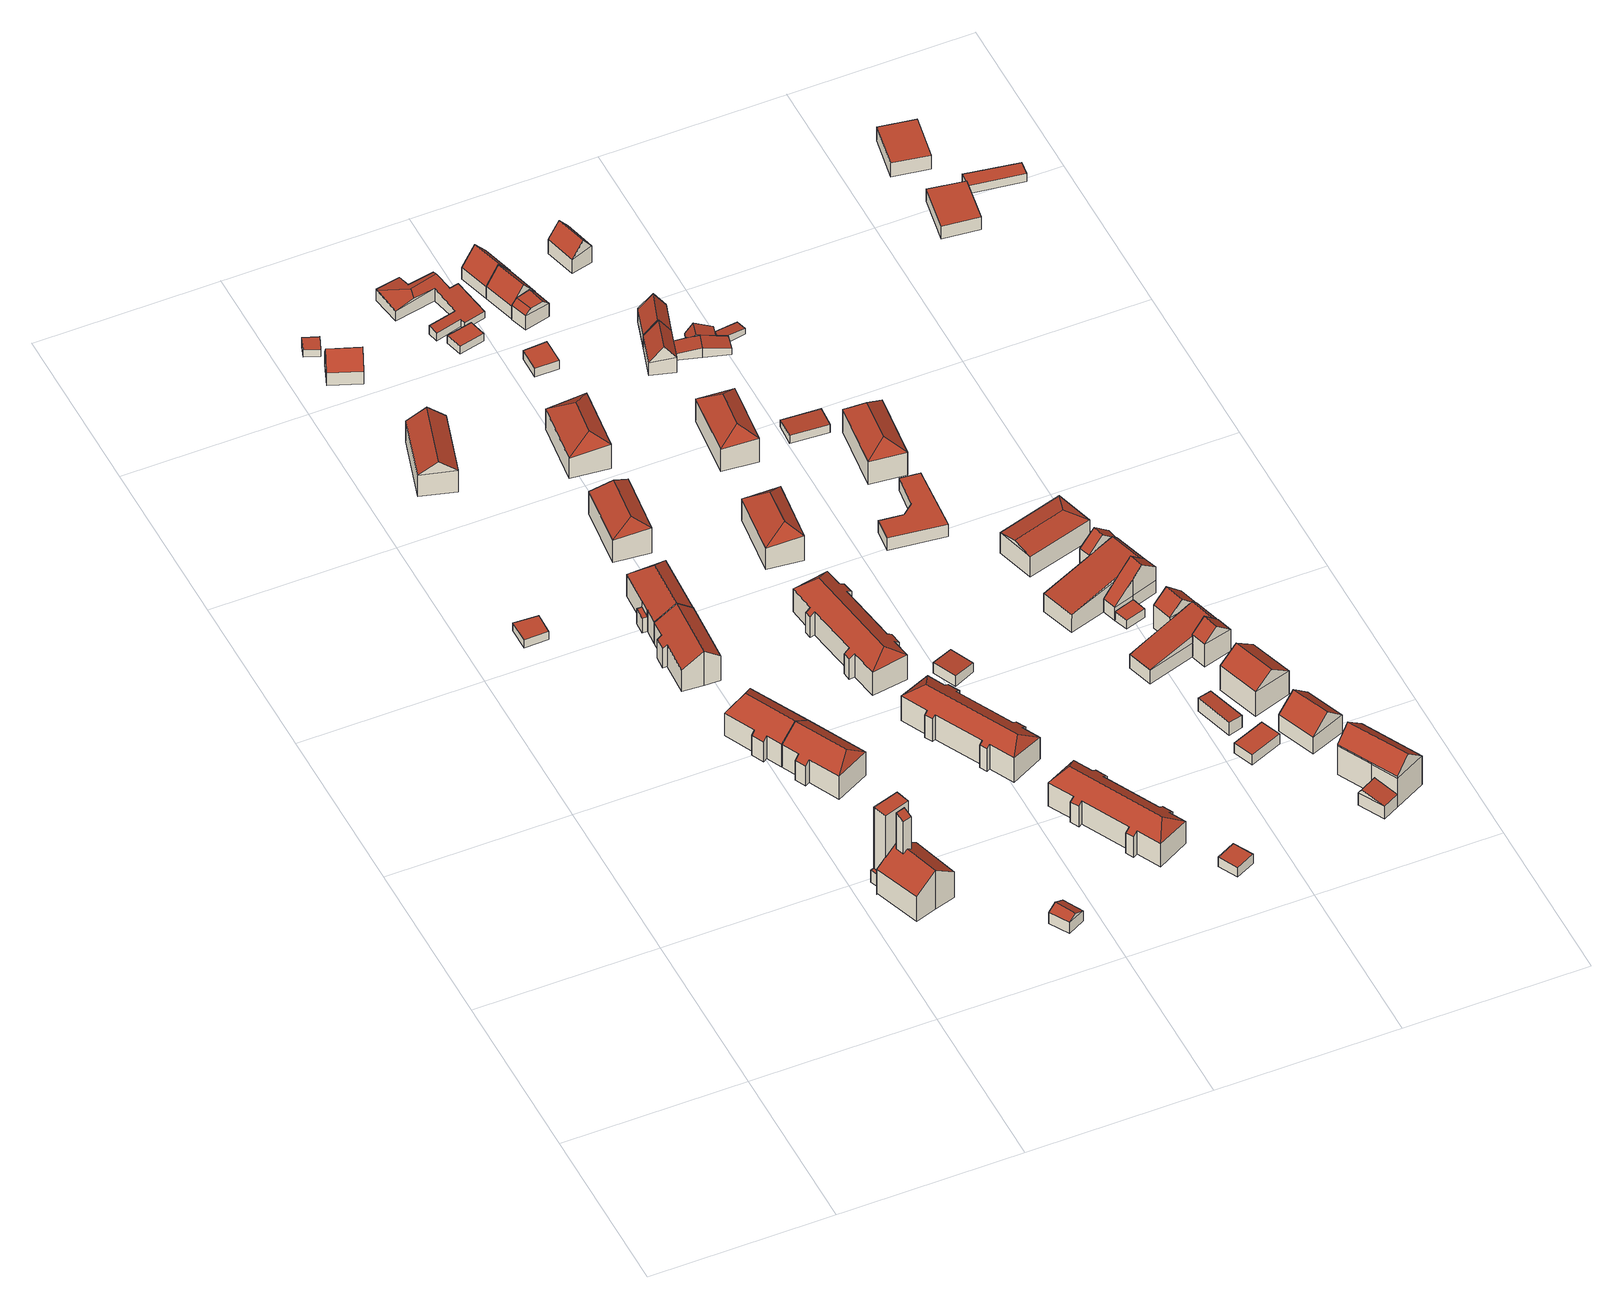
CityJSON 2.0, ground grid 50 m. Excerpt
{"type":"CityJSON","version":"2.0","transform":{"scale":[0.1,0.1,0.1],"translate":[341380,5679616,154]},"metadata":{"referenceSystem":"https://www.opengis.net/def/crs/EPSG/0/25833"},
"CityObjects":{
"building1":{"type":"Building","attributes":{"Dachtyp_tdc":"tdcPolyFlatRoof","Gemeindeschluessel":14729160,"Dachneigung":0,"QualitaetDacherkennung":96,"Geometrietyp2DReferenz":"3000","function":"31001_9998","roofType":"1000","measuredHeight":2.71},"geometry":[{"type":"MultiSurface","lod":"2","boundaries":[[[0,1,2,3]],[[1,4,5,2]],[[4,6,7,5]],[[6,0,3,7]],[[6,4,1,0]],[[3,2,5,7]]],"semantics":{"surfaces":[{"type":"WallSurface"},{"type":"RoofSurface"},{"type":"GroundSurface"}],"values":[0,0,0,0,1,2]}}]},
"building2":{"type":"Building","attributes":{"Gemeindeschluessel":14729160,"QualitaetDacherkennung":100,"Geometrietyp2DReferenz":"3000","function":"31001_9998","roofType":"9999"},"children":["building2-1","building2-2","building2-3","building2-4"]},
"building2-1":{"type":"BuildingPart","attributes":{"Dachtyp_tdc":"tdcLeanToRoof","Dachneigung":0,"QualitaetDacherkennung":100,"Geometrietyp2DReferenz":"3000","roofType":"2100","measuredHeight":24.38},"parents":["building2"],"geometry":[{"type":"MultiSurface","lod":"2","boundaries":[[[8,9,10,11,12]],[[9,13,14,15,16,10]],[[13,9,8,17]],[[18,11,10,16]],[[12,19,20,17,8]],[[12,11,18,21,19]],[[18,16,15,22,21]],[[20,23,14,13,17]],[[22,15,14,23]],[[21,22,23,20,19]]],"semantics":{"surfaces":[{"type":"WallSurface"},{"type":"RoofSurface"},{"type":"GroundSurface"},{"type":"ClosureSurface"}],"values":[0,0,1,2,0,3,0,0,3,3]}}]},
"building2-2":{"type":"BuildingPart","attributes":{"Dachtyp_tdc":"tdcLeanToRoof","Dachneigung":27.33,"QualitaetDacherkennung":100,"Geometrietyp2DReferenz":"3000","roofType":"2100","measuredHeight":12.18},"parents":["building2"],"geometry":[{"type":"MultiSurface","lod":"2","boundaries":[[[24,25,26,27]],[[25,28,29,26]],[[28,30,31,29]],[[30,24,27,31]],[[30,28,25,24]],[[27,26,29,31]]],"semantics":{"surfaces":[{"type":"WallSurface"},{"type":"RoofSurface"},{"type":"GroundSurface"}],"values":[0,0,0,0,1,2]}}]},
"building2-3":{"type":"BuildingPart","attributes":{"Dachtyp_tdc":"tdcGableRoof","Dachneigung":36.94,"QualitaetDacherkennung":100,"Geometrietyp2DReferenz":"3000","roofType":"3100","measuredHeight":13.02},"parents":["building2"],"geometry":[{"type":"MultiSurface","lod":"2","boundaries":[[[14,32,33,15]],[[32,34,35,33]],[[34,36,37,35]],[[36,38,39,37]],[[38,40,41,39]],[[40,42,43,44,41]],[[38,36,34,32,14,23]],[[23,20,42,40,38]],[[22,15,33,35,37,39,41,44,21]],[[14,15,22,23]],[[19,43,42,20]],[[22,21,19,20,23]],[[19,21,44,43]]],"semantics":{"surfaces":[{"type":"WallSurface"},{"type":"RoofSurface"},{"type":"GroundSurface"},{"type":"ClosureSurface"}],"values":[0,0,0,0,0,0,1,1,2,3,0,3,3]}}]},
"building2-4":{"type":"BuildingPart","attributes":{"Dachtyp_tdc":"tdcPolyFlatRoof","Dachneigung":0,"QualitaetDacherkennung":100,"Geometrietyp2DReferenz":"3000","roofType":"1000","measuredHeight":3.92},"parents":["building2"],"geometry":[{"type":"MultiSurface","lod":"2","boundaries":[[[43,45,44]],[[43,46,47,45]],[[46,48,49,47]],[[48,12,11,50,49]],[[12,48,46,43,19]],[[51,45,47,49,50]],[[45,51,18,21,44]],[[21,19,43,44]],[[51,50,11,18]],[[18,11,12,19,21]]],"semantics":{"surfaces":[{"type":"WallSurface"},{"type":"RoofSurface"},{"type":"GroundSurface"},{"type":"ClosureSurface"}],"values":[0,0,0,0,1,2,0,3,0,3]}}]},
"building3":{"type":"Building","attributes":{"Dachtyp_tdc":"tdcHipAndGableRoof","Gemeindeschluessel":14729160,"Dachneigung":36.49,"QualitaetDacherkennung":90,"Geometrietyp2DReferenz":"3000","function":"31001_9998","roofType":"5000","measuredHeight":11.47},"geometry":[{"type":"MultiSurface","lod":"2","boundaries":[[[52,53,54,55]],[[53,56,57,54]],[[56,58,59,57]],[[58,60,61,59]],[[60,62,63,61]],[[62,64,65,63]],[[64,66,67,65]],[[66,68,69,67]],[[68,52,55,69]],[[64,62,70]],[[62,60,58,56,53,52,68,70]],[[68,66,64,70]],[[55,54,57,59,61,63,65,67,69]]],"semantics":{"surfaces":[{"type":"WallSurface"},{"type":"RoofSurface"},{"type":"GroundSurface"}],"values":[0,0,0,0,0,0,0,0,0,1,1,1,2]}}]},
"building4":{"type":"Building","attributes":{"Dachtyp_tdc":"tdcGableRoof","Gemeindeschluessel":14729160,"Dachneigung":38.07,"QualitaetDacherkennung":90,"Geometrietyp2DReferenz":"3000","function":"31001_9998","roofType":"3100","measuredHeight":11.03},"geometry":[{"type":"MultiSurface","lod":"2","boundaries":[[[71,72,73,74]],[[72,75,76,73]],[[75,77,78,76]],[[77,71,74,78]],[[75,72,79]],[[71,77,80]],[[72,71,80,79]],[[77,75,79,80]],[[74,73,76,78]]],"semantics":{"surfaces":[{"type":"WallSurface"},{"type":"RoofSurface"},{"type":"GroundSurface"}],"values":[0,0,0,0,0,0,1,1,2]}}]},
"building5":{"type":"Building","attributes":{"Dachtyp_tdc":"tdcGableRoof","Gemeindeschluessel":14729160,"Dachneigung":36.61,"QualitaetDacherkennung":89,"Geometrietyp2DReferenz":"3000","function":"31001_9998","roofType":"3100","measuredHeight":11.54},"geometry":[{"type":"MultiSurface","lod":"2","boundaries":[[[81,82,83,84]],[[82,85,86,83]],[[85,87,88,86]],[[87,89,90,88]],[[89,91,92,90]],[[91,93,94,92]],[[93,95,96,94]],[[95,97,98,96]],[[97,99,100,98]],[[99,81,84,100]],[[95,93,91,89]],[[89,87,85,82,81,99,97,95]],[[84,83,86,88,90,92,94,96,98,100]]],"semantics":{"surfaces":[{"type":"WallSurface"},{"type":"RoofSurface"},{"type":"GroundSurface"}],"values":[0,0,0,0,0,0,0,0,0,0,1,1,2]}}]},
"building6":{"type":"Building","attributes":{"Dachtyp_tdc":"tdcHipAndGableRoof","Gemeindeschluessel":14729160,"Dachneigung":36.72,"QualitaetDacherkennung":89,"Geometrietyp2DReferenz":"3000","function":"31001_9998","roofType":"5000","measuredHeight":11.6},"geometry":[{"type":"MultiSurface","lod":"2","boundaries":[[[101,102,103,104]],[[102,52,105,103]],[[52,68,106,105]],[[68,66,107,106]],[[66,108,109,107]],[[108,110,111,109]],[[110,112,113,111]],[[112,114,115,113]],[[114,101,104,115]],[[110,108,116]],[[108,66,68,116]],[[68,52,102,101,114,112,110,116]],[[104,103,105,106,107,109,111,113,115]]],"semantics":{"surfaces":[{"type":"WallSurface"},{"type":"RoofSurface"},{"type":"GroundSurface"}],"values":[0,0,0,0,0,0,0,0,0,1,1,1,2]}}]},
"building7":{"type":"Building","attributes":{"Dachtyp_tdc":"tdcPolyFlatRoof","Gemeindeschluessel":14729160,"Dachneigung":9.34,"QualitaetDacherkennung":45,"Geometrietyp2DReferenz":"3000","function":"31001_9998","roofType":"2100","measuredHeight":2.92},"geometry":[{"type":"MultiSurface","lod":"2","boundaries":[[[117,118,119,120]],[[118,121,122,119]],[[121,123,124,122]],[[123,117,120,124]],[[123,121,118,117]],[[120,119,122,124]]],"semantics":{"surfaces":[{"type":"WallSurface"},{"type":"RoofSurface"},{"type":"GroundSurface"}],"values":[0,0,0,0,1,2]}}]},
"building8":{"type":"Building","attributes":{"Dachtyp_tdc":"tdcGableRoof","Gemeindeschluessel":14729160,"Dachneigung":51.63,"QualitaetDacherkennung":79,"Geometrietyp2DReferenz":"3000","function":"31001_9998","roofType":"3100","measuredHeight":8.78},"geometry":[{"type":"MultiSurface","lod":"2","boundaries":[[[125,126,127,128]],[[126,129,130,127]],[[129,131,132,130]],[[131,125,128,132]],[[129,126,133]],[[125,131,134]],[[126,125,134,133]],[[131,129,133,134]],[[128,127,130,132]]],"semantics":{"surfaces":[{"type":"WallSurface"},{"type":"RoofSurface"},{"type":"GroundSurface"}],"values":[0,0,0,0,0,0,1,1,2]}}]},
"building9":{"type":"Building","attributes":{"Gemeindeschluessel":14729160,"Geometrietyp2DReferenz":"3000","function":"31001_9998","roofType":"9999"},"children":["building9-1","building9-2"]},
"building9-1":{"type":"BuildingPart","attributes":{"Dachtyp_tdc":"tdcPolyFlatRoof","Dachneigung":0,"QualitaetDacherkennung":32,"Geometrietyp2DReferenz":"3000","roofType":"1000","measuredHeight":4.97},"parents":["building9"],"geometry":[{"type":"MultiSurface","lod":"2","boundaries":[[[135,136,137,138]],[[136,139,140,137]],[[141,135,138,142]],[[141,139,136,135]],[[138,137,140,142]],[[142,140,139,141]]],"semantics":{"surfaces":[{"type":"WallSurface"},{"type":"RoofSurface"},{"type":"GroundSurface"},{"type":"ClosureSurface"}],"values":[0,0,0,1,2,3]}}]},
"building9-2":{"type":"BuildingPart","attributes":{"Dachtyp_tdc":"tdcHipAndGableRoof","Dachneigung":36.78,"QualitaetDacherkennung":85,"Geometrietyp2DReferenz":"3000","roofType":"5000","measuredHeight":11.57},"parents":["building9"],"geometry":[{"type":"MultiSurface","lod":"2","boundaries":[[[143,144,145,88]],[[144,146,141,142,145]],[[147,148,140,139]],[[148,149,150,140]],[[149,151,152,150]],[[151,153,92,152]],[[153,154,155,92]],[[154,143,88,155]],[[151,149,156]],[[149,148,147,146,144,143,154,156]],[[154,153,151,156]],[[88,145,142,140,150,152,92,155]],[[147,139,141,146]],[[139,140,142,141]]],"semantics":{"surfaces":[{"type":"WallSurface"},{"type":"RoofSurface"},{"type":"GroundSurface"},{"type":"ClosureSurface"}],"values":[0,0,0,0,0,0,0,0,1,1,1,2,0,3]}}]},
"building10":{"type":"Building","attributes":{"Dachtyp_tdc":"tdcGableRoof","Gemeindeschluessel":14729160,"Dachneigung":27.99,"QualitaetDacherkennung":71,"Geometrietyp2DReferenz":"3000","function":"31001_9998","roofType":"3100","measuredHeight":4.98},"geometry":[{"type":"MultiSurface","lod":"2","boundaries":[[[157,158,159,160]],[[158,161,162,159]],[[161,163,164,162]],[[163,157,160,164]],[[161,158,165]],[[157,163,166]],[[158,157,166,165]],[[163,161,165,166]],[[160,159,162,164]]],"semantics":{"surfaces":[{"type":"WallSurface"},{"type":"RoofSurface"},{"type":"GroundSurface"}],"values":[0,0,0,0,0,0,1,1,2]}}]},
"building11":{"type":"Building","attributes":{"Dachtyp_tdc":"tdcHipRoof","Gemeindeschluessel":14729160,"Dachneigung":36.85,"QualitaetDacherkennung":89,"Geometrietyp2DReferenz":"3000","function":"31001_9998","roofType":"3200","measuredHeight":11.68},"geometry":[{"type":"MultiSurface","lod":"2","boundaries":[[[167,168,169,170]],[[168,171,172,169]],[[171,173,174,172]],[[173,167,170,174]],[[171,168,175]],[[167,173,176]],[[168,167,176,175]],[[173,171,175,176]],[[170,169,172,174]]],"semantics":{"surfaces":[{"type":"WallSurface"},{"type":"RoofSurface"},{"type":"GroundSurface"}],"values":[0,0,0,0,1,1,1,1,2]}}]},
"building12":{"type":"Building","attributes":{"Dachtyp_tdc":"tdcHipRoof","Gemeindeschluessel":14729160,"Dachneigung":37.59,"QualitaetDacherkennung":78,"Geometrietyp2DReferenz":"3000","function":"31001_9998","roofType":"3200","measuredHeight":11.39},"geometry":[{"type":"MultiSurface","lod":"2","boundaries":[[[177,178,179,180]],[[178,181,182,179]],[[181,183,184,182]],[[183,177,180,184]],[[181,178,185]],[[177,183,186]],[[178,177,186,185]],[[183,181,185,186]],[[180,179,182,184]]],"semantics":{"surfaces":[{"type":"WallSurface"},{"type":"RoofSurface"},{"type":"GroundSurface"}],"values":[0,0,0,0,1,1,1,1,2]}}]},
"building13":{"type":"Building","attributes":{"Dachtyp_tdc":"tdcPolyFlatRoof","Gemeindeschluessel":14729160,"Dachneigung":0,"QualitaetDacherkennung":81,"Geometrietyp2DReferenz":"3000","function":"31001_9998","roofType":"1000","measuredHeight":2.6},"geometry":[{"type":"MultiSurface","lod":"2","boundaries":[[[187,188,189,190]],[[188,191,192,189]],[[191,193,194,192]],[[193,187,190,194]],[[193,191,188,187]],[[190,189,192,194]]],"semantics":{"surfaces":[{"type":"WallSurface"},{"type":"RoofSurface"},{"type":"GroundSurface"}],"values":[0,0,0,0,1,2]}}]},
"building14":{"type":"Building","attributes":{"Dachtyp_tdc":"tdcFreeFormRoof","Gemeindeschluessel":14729160,"Dachneigung":10.29,"QualitaetDacherkennung":32,"Geometrietyp2DReferenz":"3000","function":"31001_9998","roofType":"5000","measuredHeight":4.95},"geometry":[{"type":"MultiSurface","lod":"2","boundaries":[[[195,196,197,198]],[[196,199,200,197]],[[199,201,202,200]],[[201,203,204,202]],[[203,205,206,204]],[[205,207,208,206]],[[207,209,210,208]],[[209,211,212,210]],[[211,213,214,212]],[[213,215,216,214]],[[215,217,218,216]],[[217,219,220,218]],[[219,221,222,220]],[[221,195,198,222]],[[219,223,224,225]],[[209,207,205,203,201,226,224,223,217,215,213,211]],[[226,199,196,195,221,225,224]],[[221,219,225]],[[219,217,223]],[[201,199,226]],[[198,197,200,202,204,206,208,210,212,214,216,218,220,222]]],"semantics":{"surfaces":[{"type":"WallSurface"},{"type":"RoofSurface"},{"type":"GroundSurface"}],"values":[0,0,0,0,0,0,0,0,0,0,0,0,0,0,1,1,1,0,0,0,2]}}]},
"building15":{"type":"Building","attributes":{"Dachtyp_tdc":"tdcHipRoof","Gemeindeschluessel":14729160,"Dachneigung":34.95,"QualitaetDacherkennung":94,"Geometrietyp2DReferenz":"3000","function":"31001_9998","roofType":"3200","measuredHeight":11.47},"geometry":[{"type":"MultiSurface","lod":"2","boundaries":[[[227,228,229,230]],[[228,231,232,229]],[[231,233,234,232]],[[233,235,236,234]],[[235,237,238,236]],[[237,239,240,238]],[[239,241,242,240]],[[241,243,244,242]],[[243,245,246,244]],[[245,247,248,246]],[[247,249,250,248]],[[249,251,252,250]],[[251,253,254,252]],[[253,255,256,254]],[[255,257,258,256]],[[257,259,260,258]],[[259,261,262,260]],[[261,263,264,262]],[[263,265,266,264]],[[265,227,230,266]],[[261,259,267]],[[241,239,268]],[[259,257,255,253,251,249,247,245,243,241,268,267]],[[239,237,235,233,231,228,227,265,263,261,267,268]],[[230,229,232,234,236,238,240,242,244,246,248,250,252,254,256,258,260,262,264,266]]],"semantics":{"surfaces":[{"type":"WallSurface"},{"type":"RoofSurface"},{"type":"GroundSurface"}],"values":[0,0,0,0,0,0,0,0,0,0,0,0,0,0,0,0,0,0,0,0,1,1,1,1,2]}}]},
"building16":{"type":"Building","attributes":{"Dachtyp_tdc":"tdcHipRoof","Gemeindeschluessel":14729160,"Dachneigung":34.89,"QualitaetDacherkennung":83,"Geometrietyp2DReferenz":"3000","function":"31001_9998","roofType":"3200","measuredHeight":11.32},"geometry":[{"type":"MultiSurface","lod":"2","boundaries":[[[269,270,271,272]],[[270,273,274,271]],[[273,275,276,274]],[[275,277,278,276]],[[277,279,280,278]],[[279,281,282,280]],[[281,283,284,282]],[[283,285,286,284]],[[285,287,288,286]],[[287,289,290,288]],[[289,291,292,290]],[[291,293,294,292]],[[293,295,296,294]],[[295,297,298,296]],[[297,299,300,298]],[[299,301,302,300]],[[301,303,304,302]],[[303,305,306,304]],[[305,307,308,306]],[[307,269,272,308]],[[303,301,309]],[[283,281,310]],[[301,299,297,295,293,291,289,287,285,283,310,309]],[[281,279,277,275,273,270,269,307,305,303,309,310]],[[272,271,274,276,278,280,282,284,286,288,290,292,294,296,298,300,302,304,306,308]]],"semantics":{"surfaces":[{"type":"WallSurface"},{"type":"RoofSurface"},{"type":"GroundSurface"}],"values":[0,0,0,0,0,0,0,0,0,0,0,0,0,0,0,0,0,0,0,0,1,1,1,1,2]}}]},
"building17":{"type":"Building","attributes":{"Dachtyp_tdc":"tdcPolyFlatRoof","Gemeindeschluessel":14729160,"Dachneigung":0,"QualitaetDacherkennung":89,"Geometrietyp2DReferenz":"3000","function":"31001_9998","roofType":"1000","measuredHeight":2.94},"geometry":[{"type":"MultiSurface","lod":"2","boundaries":[[[311,312,313,314]],[[312,315,316,313]],[[315,317,318,316]],[[317,311,314,318]],[[317,315,312,311]],[[314,313,316,318]]],"semantics":{"surfaces":[{"type":"WallSurface"},{"type":"RoofSurface"},{"type":"GroundSurface"}],"values":[0,0,0,0,1,2]}}]},
"building18":{"type":"Building","attributes":{"Dachtyp_tdc":"tdcHipRoof","Gemeindeschluessel":14729160,"Dachneigung":35.23,"QualitaetDacherkennung":86,"Geometrietyp2DReferenz":"3000","function":"31001_9998","roofType":"3200","measuredHeight":11.1},"geometry":[{"type":"MultiSurface","lod":"2","boundaries":[[[319,320,321,322]],[[320,323,324,321]],[[323,325,326,324]],[[325,327,328,326]],[[327,329,330,328]],[[329,331,332,330]],[[331,333,334,332]],[[333,335,336,334]],[[335,337,338,336]],[[337,339,340,338]],[[339,341,342,340]],[[341,343,344,342]],[[343,345,346,344]],[[345,347,348,346]],[[347,349,350,348]],[[349,351,352,350]],[[351,353,354,352]],[[353,355,356,354]],[[355,357,358,356]],[[357,319,322,358]],[[353,351,359]],[[333,331,360]],[[351,349,347,345,343,341,339,337,335,333,360,359]],[[331,329,327,325,323,320,319,357,355,353,359,360]],[[322,321,324,326,328,330,332,334,336,338,340,342,344,346,348,350,352,354,356,358]]],"semantics":{"surfaces":[{"type":"WallSurface"},{"type":"RoofSurface"},{"type":"GroundSurface"}],"values":[0,0,0,0,0,0,0,0,0,0,0,0,0,0,0,0,0,0,0,0,1,1,1,1,2]}}]},
"building19":{"type":"Building","attributes":{"Dachtyp_tdc":"tdcHipRoof","Gemeindeschluessel":14729160,"Dachneigung":36.36,"QualitaetDacherkennung":88,"Geometrietyp2DReferenz":"3000","function":"31001_9998","roofType":"3200","measuredHeight":11.51},"geometry":[{"type":"MultiSurface","lod":"2","boundaries":[[[361,362,363,364]],[[362,365,366,363]],[[365,367,368,366]],[[367,361,364,368]],[[365,362,369]],[[361,367,370]],[[362,361,370,369]],[[367,365,369,370]],[[364,363,366,368]]],"semantics":{"surfaces":[{"type":"WallSurface"},{"type":"RoofSurface"},{"type":"GroundSurface"}],"values":[0,0,0,0,1,1,1,1,2]}}]},
"building20":{"type":"Building","attributes":{"Dachtyp_tdc":"tdcPolyFlatRoof","Gemeindeschluessel":14729160,"Dachneigung":4.8,"QualitaetDacherkennung":88,"Geometrietyp2DReferenz":"3000","function":"31001_9998","roofType":"2100","measuredHeight":3.61},"geometry":[{"type":"MultiSurface","lod":"2","boundaries":[[[371,372,373,374]],[[372,375,376,373]],[[375,377,378,376]],[[377,371,374,378]],[[377,375,372,371]],[[374,373,376,378]]],"semantics":{"surfaces":[{"type":"WallSurface"},{"type":"RoofSurface"},{"type":"GroundSurface"}],"values":[0,0,0,0,1,2]}}]},
"building21":{"type":"Building","attributes":{"Dachtyp_tdc":"tdcCutGableRoof","Gemeindeschluessel":14729160,"Dachneigung":0.403,"QualitaetDacherkennung":49,"Geometrietyp2DReferenz":"3000","function":"31001_9998","roofType":"9999","measuredHeight":6.29},"geometry":[{"type":"MultiSurface","lod":"2","boundaries":[[[379,380,381,382]],[[380,383,384,381]],[[383,385,386,384]],[[385,379,382,386]],[[380,379,387,388]],[[383,380,388,389]],[[385,383,389,390]],[[379,385,390,387]],[[389,388,387,390]],[[382,381,384,386]]],"semantics":{"surfaces":[{"type":"WallSurface"},{"type":"RoofSurface"},{"type":"GroundSurface"}],"values":[0,0,0,0,1,0,1,0,1,2]}}]},
"building22":{"type":"Building","attributes":{"Dachtyp_tdc":"tdcGableRoof","Gemeindeschluessel":14729160,"Dachneigung":51.95,"QualitaetDacherkennung":82,"Geometrietyp2DReferenz":"3000","function":"31001_9998","roofType":"3100","measuredHeight":9.04},"geometry":[{"type":"MultiSurface","lod":"2","boundaries":[[[391,392,393,394]],[[392,395,396,393]],[[395,397,398,396]],[[397,391,394,398]],[[395,392,399]],[[391,397,400]],[[392,391,400,399]],[[397,395,399,400]],[[394,393,396,398]]],"semantics":{"surfaces":[{"type":"WallSurface"},{"type":"RoofSurface"},{"type":"GroundSurface"}],"values":[0,0,0,0,0,0,1,1,2]}}]},
"building23":{"type":"Building","attributes":{"Dachtyp_tdc":"tdcGableRoof","Gemeindeschluessel":14729160,"Dachneigung":51.77,"QualitaetDacherkennung":79,"Geometrietyp2DReferenz":"3000","function":"31001_9998","roofType":"3100","measuredHeight":9.05},"geometry":[{"type":"MultiSurface","lod":"2","boundaries":[[[401,402,403,393]],[[402,404,405,403]],[[404,406,396,405]],[[406,401,393,396]],[[404,402,407]],[[401,406,408]],[[402,401,408,407]],[[406,404,407,408]],[[393,403,405,396]]],"semantics":{"surfaces":[{"type":"WallSurface"},{"type":"RoofSurface"},{"type":"GroundSurface"}],"values":[0,0,0,0,0,0,1,1,2]}}]},
"building24":{"type":"Building","attributes":{"Dachtyp_tdc":"tdcPolyFlatRoof","Gemeindeschluessel":14729160,"Dachneigung":0,"QualitaetDacherkennung":77,"Geometrietyp2DReferenz":"3000","function":"31001_9998","roofType":"1000","measuredHeight":3.14},"geometry":[{"type":"MultiSurface","lod":"2","boundaries":[[[409,410,411,412]],[[410,413,414,411]],[[413,415,416,414]],[[415,409,412,416]],[[415,413,410,409]],[[412,411,414,416]]],"semantics":{"surfaces":[{"type":"WallSurface"},{"type":"RoofSurface"},{"type":"GroundSurface"}],"values":[0,0,0,0,1,2]}}]},
"building25":{"type":"Building","attributes":{"Dachtyp_tdc":"tdcHipRoof","Gemeindeschluessel":14729160,"Dachneigung":37.57,"QualitaetDacherkennung":86,"Geometrietyp2DReferenz":"3000","function":"31001_9998","roofType":"3200","measuredHeight":11.52},"geometry":[{"type":"MultiSurface","lod":"2","boundaries":[[[417,418,419,420]],[[418,421,422,419]],[[421,423,424,422]],[[423,417,420,424]],[[421,418,425]],[[417,423,426]],[[418,417,426,425]],[[423,421,425,426]],[[420,419,422,424]]],"semantics":{"surfaces":[{"type":"WallSurface"},{"type":"RoofSurface"},{"type":"GroundSurface"}],"values":[0,0,0,0,1,1,1,1,2]}}]},
"building26":{"type":"Building","attributes":{"Dachtyp_tdc":"tdcGableRoof","Gemeindeschluessel":14729160,"Dachneigung":51.36,"QualitaetDacherkennung":81,"Geometrietyp2DReferenz":"3000","function":"31001_9998","roofType":"3100","measuredHeight":9.05},"geometry":[{"type":"MultiSurface","lod":"2","boundaries":[[[427,428,429,430]],[[428,431,432,429]],[[431,433,434,432]],[[433,427,430,434]],[[431,428,435]],[[427,433,436]],[[428,427,436,435]],[[433,431,435,436]],[[430,429,432,434]]],"semantics":{"surfaces":[{"type":"WallSurface"},{"type":"RoofSurface"},{"type":"GroundSurface"}],"values":[0,0,0,0,0,0,1,1,2]}}]},
"building27":{"type":"Building","attributes":{"Dachtyp_tdc":"tdcGableRoof","Gemeindeschluessel":14729160,"Dachneigung":51.51,"QualitaetDacherkennung":77,"Geometrietyp2DReferenz":"3000","function":"31001_9998","roofType":"3100","measuredHeight":8.95},"geometry":[{"type":"MultiSurface","lod":"2","boundaries":[[[437,438,439,440]],[[438,441,442,439]],[[441,443,444,442]],[[443,437,440,444]],[[441,438,445]],[[437,443,446]],[[438,437,446,445]],[[443,441,445,446]],[[440,439,442,444]]],"semantics":{"surfaces":[{"type":"WallSurface"},{"type":"RoofSurface"},{"type":"GroundSurface"}],"values":[0,0,0,0,0,0,1,1,2]}}]},
"building28":{"type":"Building","attributes":{"Dachtyp_tdc":"tdcFreeFormRoof","Gemeindeschluessel":14729160,"Dachneigung":51.72,"QualitaetDacherkennung":81,"Geometrietyp2DReferenz":"3000","function":"31001_9998","roofType":"5000","measuredHeight":8.97},"geometry":[{"type":"MultiSurface","lod":"2","boundaries":[[[447,448,449,450]],[[448,451,452,449]],[[451,453,454,452]],[[453,455,456,454]],[[455,447,450,456]],[[448,457,458,451]],[[457,447,455,453,458]],[[448,447,457]],[[453,451,458]],[[450,449,452,454,456]]],"semantics":{"surfaces":[{"type":"WallSurface"},{"type":"RoofSurface"},{"type":"GroundSurface"}],"values":[0,0,0,0,0,1,1,0,0,2]}}]},
"building29":{"type":"Building","attributes":{"Dachtyp_tdc":"tdcPolyFlatRoof","Gemeindeschluessel":14729160,"Dachneigung":0,"QualitaetDacherkennung":96,"Geometrietyp2DReferenz":"3000","function":"31001_9998","roofType":"1000","measuredHeight":4.06},"geometry":[{"type":"MultiSurface","lod":"2","boundaries":[[[459,460,461,462]],[[460,463,464,461]],[[463,465,466,464]],[[465,467,468,466]],[[467,469,470,468]],[[469,471,472,470]],[[471,459,462,472]],[[471,469,467,465,463,460,459]],[[462,461,464,466,468,470,472]]],"semantics":{"surfaces":[{"type":"WallSurface"},{"type":"RoofSurface"},{"type":"GroundSurface"}],"values":[0,0,0,0,0,0,0,1,2]}}]},
"building30":{"type":"Building","attributes":{"Gemeindeschluessel":14729160,"Geometrietyp2DReferenz":"3000","function":"31001_9998","roofType":"9999"},"children":["building30-1","building30-2"]},
"building30-1":{"type":"BuildingPart","attributes":{"Dachtyp_tdc":"tdcGableRoof","Dachneigung":20.3,"QualitaetDacherkennung":48,"Geometrietyp2DReferenz":"3000","roofType":"3100","measuredHeight":3.6},"parents":["building30"],"geometry":[{"type":"MultiSurface","lod":"2","boundaries":[[[473,474,475,476]],[[477,478,479,480]],[[478,481,482,479]],[[481,483,484,482]],[[483,473,476,484]],[[485,486,487,488,489,490,491]],[[478,477,492,488,487,493]],[[478,493,481]],[[481,493,487,486,483]],[[483,486,485,473]],[[473,485,491,474]],[[476,475,494,480,479,482,484]],[[480,494,495,477]],[[494,475,474,495]],[[489,488,492]],[[495,490,489,492,477]],[[474,491,490,495]]],"semantics":{"surfaces":[{"type":"WallSurface"},{"type":"RoofSurface"},{"type":"GroundSurface"},{"type":"ClosureSurface"}],"values":[0,0,0,0,0,1,1,0,0,0,0,2,3,3,0,3,3]}}]},
"building30-2":{"type":"BuildingPart","attributes":{"Dachtyp_tdc":"tdcGableRoof","Dachneigung":10.46,"QualitaetDacherkennung":42,"Geometrietyp2DReferenz":"3000","roofType":"3100","measuredHeight":3.35},"parents":["building30"],"geometry":[{"type":"MultiSurface","lod":"2","boundaries":[[[496,497,477,480,479]],[[498,475,474,491]],[[498,499,500,475]],[[499,501,502,500]],[[501,503,504,502]],[[503,505,506,504]],[[505,507,508,506]],[[507,496,479,508]],[[503,501,499,498,509]],[[509,489,492,497,496,507,505,503]],[[479,480,494,475,500,502,504,506,508]],[[490,489,509]],[[477,497,492]],[[494,480,477,495]],[[495,477,492,489,490]],[[498,491,490,509]],[[494,495,474,475]],[[474,495,490,491]]],"semantics":{"surfaces":[{"type":"WallSurface"},{"type":"RoofSurface"},{"type":"GroundSurface"},{"type":"ClosureSurface"}],"values":[0,0,0,0,0,0,0,0,1,1,2,0,0,3,3,0,3,3]}}]},
"building31":{"type":"Building","attributes":{"Dachtyp_tdc":"tdcPolyFlatRoof","Gemeindeschluessel":14729160,"Dachneigung":3.55,"QualitaetDacherkennung":86,"Geometrietyp2DReferenz":"3000","function":"31001_9998","roofType":"2100","measuredHeight":2.65},"geometry":[{"type":"MultiSurface","lod":"2","boundaries":[[[510,511,512,513]],[[511,514,515,512]],[[514,516,517,515]],[[516,510,513,517]],[[516,514,511,510]],[[513,512,515,517]]],"semantics":{"surfaces":[{"type":"WallSurface"},{"type":"RoofSurface"},{"type":"GroundSurface"}],"values":[0,0,0,0,1,2]}}]},
"building32":{"type":"Building","attributes":{"Dachtyp_tdc":"tdcHipRoof","Gemeindeschluessel":14729160,"Dachneigung":37.18,"QualitaetDacherkennung":93,"Geometrietyp2DReferenz":"3000","function":"31001_9998","roofType":"3200","measuredHeight":11.37},"geometry":[{"type":"MultiSurface","lod":"2","boundaries":[[[518,519,520,521]],[[519,522,523,520]],[[522,524,525,523]],[[524,518,521,525]],[[522,519,526]],[[518,524,527]],[[519,518,527,526]],[[524,522,526,527]],[[521,520,523,525]]],"semantics":{"surfaces":[{"type":"WallSurface"},{"type":"RoofSurface"},{"type":"GroundSurface"}],"values":[0,0,0,0,1,1,1,1,2]}}]},
"building33":{"type":"Building","attributes":{"Dachtyp_tdc":"tdcPolyFlatRoof","Gemeindeschluessel":14729160,"Dachneigung":6.05,"QualitaetDacherkennung":66,"Geometrietyp2DReferenz":"3000","function":"31001_9998","roofType":"2100","measuredHeight":2.77},"geometry":[{"type":"MultiSurface","lod":"2","boundaries":[[[498,528,529,530]],[[528,531,532,529]],[[531,533,534,532]],[[533,535,536,534]],[[535,498,530,536]],[[535,533,531,528,498]],[[530,529,532,534,536]]],"semantics":{"surfaces":[{"type":"WallSurface"},{"type":"RoofSurface"},{"type":"GroundSurface"}],"values":[0,0,0,0,0,1,2]}}]},
"building34":{"type":"Building","attributes":{"Dachtyp_tdc":"tdcPolyFlatRoof","Gemeindeschluessel":14729160,"Dachneigung":0,"QualitaetDacherkennung":60,"Geometrietyp2DReferenz":"3000","function":"31001_9998","roofType":"1000","measuredHeight":3.37},"geometry":[{"type":"MultiSurface","lod":"2","boundaries":[[[537,538,539,540]],[[538,541,542,539]],[[541,543,544,542]],[[543,537,540,544]],[[543,541,538,537]],[[540,539,542,544]]],"semantics":{"surfaces":[{"type":"WallSurface"},{"type":"RoofSurface"},{"type":"GroundSurface"}],"values":[0,0,0,0,1,2]}}]},
"building35":{"type":"Building","attributes":{"Dachtyp_tdc":"tdcPolyFlatRoof","Gemeindeschluessel":14729160,"Dachneigung":6,"QualitaetDacherkennung":89,"Geometrietyp2DReferenz":"3000","function":"31001_9998","roofType":"2100","measuredHeight":4.44},"geometry":[{"type":"MultiSurface","lod":"2","boundaries":[[[545,546,547,548]],[[546,549,550,547]],[[549,551,552,550]],[[551,545,548,552]],[[551,549,546,545]],[[548,547,550,552]]],"semantics":{"surfaces":[{"type":"WallSurface"},{"type":"RoofSurface"},{"type":"GroundSurface"}],"values":[0,0,0,0,1,2]}}]},
"building36":{"type":"Building","attributes":{"Gemeindeschluessel":14729160,"Geometrietyp2DReferenz":"3000","function":"31001_9998","roofType":"9999"},"children":["building36-1","building36-2","building36-3","building36-4"]},
"building36-1":{"type":"BuildingPart","attributes":{"Dachtyp_tdc":"tdcGableRoof","Dachneigung":43.74,"QualitaetDacherkennung":64,"Geometrietyp2DReferenz":"3000","roofType":"3100","measuredHeight":12.88},"parents":["building36"],"geometry":[{"type":"MultiSurface","lod":"2","boundaries":[[[553,554,555,556]],[[554,557,558,559,555]],[[560,561,562,563,564]],[[561,560,565,566,567,568,569]],[[570,571,567,566]],[[553,571,570,554]],[[554,570,566,565,557]],[[557,565,560]],[[562,556,555,559,563]],[[556,562,561,553]],[[564,558,557,560]],[[564,563,559,558]],[[567,571,572,568]],[[569,571,553,561]],[[568,572,571,569]]],"semantics":{"surfaces":[{"type":"WallSurface"},{"type":"RoofSurface"},{"type":"GroundSurface"},{"type":"ClosureSurface"}],"values":[0,0,0,1,1,0,0,0,2,3,0,3,0,3,3]}}]},
"building36-2":{"type":"BuildingPart","attributes":{"Dachtyp_tdc":"tdcPolyFlatRoof","Dachneigung":0,"QualitaetDacherkennung":65,"Geometrietyp2DReferenz":"3000","roofType":"1000","measuredHeight":3.01},"parents":["building36"],"geometry":[{"type":"MultiSurface","lod":"2","boundaries":[[[558,573,574,559]],[[573,575,576,574]],[[575,564,563,576]],[[564,575,573,558]],[[559,574,576,563]],[[559,563,564,558]]],"semantics":{"surfaces":[{"type":"WallSurface"},{"type":"RoofSurface"},{"type":"GroundSurface"},{"type":"ClosureSurface"}],"values":[0,0,0,1,2,3]}}]},
"building36-3":{"type":"BuildingPart","attributes":{"Dachtyp_tdc":"tdcGableRoof","Dachneigung":10.04,"QualitaetDacherkennung":14,"Geometrietyp2DReferenz":"3000","roofType":"3100","measuredHeight":10.12},"parents":["building36"],"geometry":[{"type":"MultiSurface","lod":"2","boundaries":[[[577,578,579,580]],[[581,571,553,556,582,583]],[[578,577,568,572,584,585,586,587]],[[571,581,584,572]],[[580,579,588,582,556,562]],[[588,579,578,589]],[[583,590,591,581]],[[582,588,589,590,583]],[[577,580,562,561,569]],[[561,562,556,553]],[[569,561,553,571]],[[584,581,591,585]],[[587,589,578]],[[586,590,589,587]],[[585,591,590,586]],[[569,568,577]],[[571,572,568,569]]],"semantics":{"surfaces":[{"type":"WallSurface"},{"type":"RoofSurface"},{"type":"GroundSurface"},{"type":"ClosureSurface"}],"values":[0,0,1,1,2,0,0,3,0,3,3,0,0,3,3,0,3]}}]},
"building36-4":{"type":"BuildingPart","attributes":{"Dachtyp_tdc":"tdcGableRoof","Dachneigung":42.29,"QualitaetDacherkennung":68,"Geometrietyp2DReferenz":"3000","roofType":"3100","measuredHeight":12.84},"parents":["building36"],"geometry":[{"type":"MultiSurface","lod":"2","boundaries":[[[592,593,594,588,589,587]],[[593,595,596,594]],[[595,583,582,596]],[[595,593,597]],[[593,592,598,597]],[[583,595,597,598,585,591]],[[588,594,596,582]],[[587,586,592]],[[588,582,583,590,589]],[[589,590,586,587]],[[598,592,586,585]],[[591,590,583]],[[585,586,590,591]]],"semantics":{"surfaces":[{"type":"WallSurface"},{"type":"RoofSurface"},{"type":"GroundSurface"},{"type":"ClosureSurface"}],"values":[0,0,0,0,1,1,2,0,3,3,0,0,3]}}]},
"building37":{"type":"Building","attributes":{"Dachtyp_tdc":"tdcHipAndGableRoof","Gemeindeschluessel":14729160,"Dachneigung":13.34,"QualitaetDacherkennung":63,"Geometrietyp2DReferenz":"3000","function":"31001_9998","roofType":"5000","measuredHeight":8.28},"geometry":[{"type":"MultiSurface","lod":"2","boundaries":[[[599,600,601,602]],[[600,603,604,601]],[[603,605,606,604]],[[605,599,602,606]],[[603,600,607]],[[599,605,608]],[[600,599,608,607]],[[605,603,607,608]],[[602,601,604,606]]],"semantics":{"surfaces":[{"type":"WallSurface"},{"type":"RoofSurface"},{"type":"GroundSurface"}],"values":[0,0,0,0,1,0,1,1,2]}}]},
"building38":{"type":"Building","attributes":{"Gemeindeschluessel":14729160,"Geometrietyp2DReferenz":"3000","function":"31001_9998","roofType":"9999"},"children":["building38-1","building38-2","building38-3"]},
"building38-1":{"type":"BuildingPart","attributes":{"Dachtyp_tdc":"tdcGableRoof","Dachneigung":10.3,"QualitaetDacherkennung":12,"Geometrietyp2DReferenz":"3000","roofType":"3100","measuredHeight":8.25},"parents":["building38"],"geometry":[{"type":"MultiSurface","lod":"2","boundaries":[[[609,610,611,612]],[[610,613,614,611]],[[613,615,616,614]],[[617,618,619,620]],[[621,622,623,624,625]],[[626,627,628,623,622,629,630,631,613]],[[613,631,615]],[[609,627,626,610]],[[610,626,613]],[[617,632,621,625,618]],[[619,612,611,614,616,620]],[[612,619,618,609]],[[620,616,615,617]],[[629,622,621,632]],[[615,631,630,632,617]],[[630,629,632]],[[618,625,624,628,627,609]],[[624,623,628]]],"semantics":{"surfaces":[{"type":"WallSurface"},{"type":"RoofSurface"},{"type":"GroundSurface"},{"type":"ClosureSurface"}],"values":[0,0,0,0,1,1,0,0,0,0,2,3,3,0,3,3,3,3]}}]},
"building38-2":{"type":"BuildingPart","attributes":{"Dachtyp_tdc":"tdcGableRoof","Dachneigung":42.64,"QualitaetDacherkennung":82,"Geometrietyp2DReferenz":"3000","roofType":"3100","measuredHeight":11.23},"parents":["building38"],"geometry":[{"type":"MultiSurface","lod":"2","boundaries":[[[633,634,635,619,618,625]],[[634,636,637,635]],[[636,638,627,609,612,637]],[[636,634,639]],[[634,633,640,639]],[[638,636,639,640]],[[619,635,637,612]],[[633,625,624]],[[628,627,638]],[[618,619,612,609]],[[618,609,627,628,624,625]],[[638,640,633,624,623,628]],[[624,628,623]]],"semantics":{"surfaces":[{"type":"WallSurface"},{"type":"RoofSurface"},{"type":"GroundSurface"},{"type":"ClosureSurface"}],"values":[0,0,0,0,1,1,2,0,0,3,3,0,3]}}]},
"building38-3":{"type":"BuildingPart","attributes":{"Dachtyp_tdc":"tdcGableRoof","Dachneigung":43.79,"QualitaetDacherkennung":63,"Geometrietyp2DReferenz":"3000","roofType":"3100","measuredHeight":11.36},"parents":["building38"],"geometry":[{"type":"MultiSurface","lod":"2","boundaries":[[[641,632,617,620,642]],[[643,644,645,616,615,631]],[[644,641,642,645]],[[641,644,646]],[[632,641,646,647,629]],[[644,643,647,646]],[[642,620,616,645]],[[631,630,643]],[[615,616,620,617]],[[615,617,632,630,631]],[[647,643,630,629]],[[629,630,632]]],"semantics":{"surfaces":[{"type":"WallSurface"},{"type":"RoofSurface"},{"type":"GroundSurface"},{"type":"ClosureSurface"}],"values":[0,0,0,0,1,1,2,0,3,3,0,3]}}]},
"building39":{"type":"Building","attributes":{"Dachtyp_tdc":"tdcGableRoof","Gemeindeschluessel":14729160,"Dachneigung":36.77,"QualitaetDacherkennung":84,"Geometrietyp2DReferenz":"3000","function":"31001_9998","roofType":"3100","measuredHeight":12.19},"geometry":[{"type":"MultiSurface","lod":"2","boundaries":[[[648,649,650,651]],[[649,652,653,650]],[[652,654,655,653]],[[654,648,651,655]],[[652,649,656]],[[648,654,657]],[[649,648,657,656]],[[654,652,656,657]],[[651,650,653,655]]],"semantics":{"surfaces":[{"type":"WallSurface"},{"type":"RoofSurface"},{"type":"GroundSurface"}],"values":[0,0,0,0,0,0,1,1,2]}}]},
"building40":{"type":"Building","attributes":{"Dachtyp_tdc":"tdcGableRoof","Gemeindeschluessel":14729160,"Dachneigung":43.83,"QualitaetDacherkennung":58,"Geometrietyp2DReferenz":"3000","function":"31001_9998","roofType":"3100","measuredHeight":10.51},"geometry":[{"type":"MultiSurface","lod":"2","boundaries":[[[658,659,660,661]],[[659,662,663,660]],[[662,664,665,663]],[[664,658,661,665]],[[662,659,666]],[[658,664,667]],[[659,658,667,666]],[[664,662,666,667]],[[661,660,663,665]]],"semantics":{"surfaces":[{"type":"WallSurface"},{"type":"RoofSurface"},{"type":"GroundSurface"}],"values":[0,0,0,0,0,0,1,1,2]}}]},
"building41":{"type":"Building","attributes":{"Gemeindeschluessel":14729160,"Geometrietyp2DReferenz":"3000","function":"31001_9998","roofType":"9999"},"children":["building41-1","building41-2"]},
"building41-1":{"type":"BuildingPart","attributes":{"Dachtyp_tdc":"tdcGableRoof","Dachneigung":41.95,"QualitaetDacherkennung":40,"Geometrietyp2DReferenz":"3000","roofType":"3100","measuredHeight":14.61},"parents":["building41"],"geometry":[{"type":"MultiSurface","lod":"2","boundaries":[[[668,669,670,671,672]],[[669,673,674,670]],[[673,675,676,674]],[[675,677,678,679,676]],[[680,681,682,683,684]],[[673,683,682,675]],[[669,684,683,673]],[[668,680,684,669]],[[677,681,680,668]],[[675,682,681,677]],[[671,670,674,676,679]],[[672,685,678,677,668]],[[672,671,679,678]],[[672,678,685]]],"semantics":{"surfaces":[{"type":"WallSurface"},{"type":"RoofSurface"},{"type":"GroundSurface"},{"type":"ClosureSurface"}],"values":[0,0,0,0,1,1,0,0,0,0,2,0,3,3]}}]},
"building41-2":{"type":"BuildingPart","attributes":{"Dachtyp_tdc":"tdcGableRoof","Dachneigung":12.8,"QualitaetDacherkennung":14,"Geometrietyp2DReferenz":"3000","roofType":"3100","measuredHeight":5.76},"parents":["building41"],"geometry":[{"type":"MultiSurface","lod":"2","boundaries":[[[678,686,687,679]],[[686,688,689,687]],[[688,672,671,689]],[[688,686,690]],[[686,678,685,690]],[[672,688,690,685]],[[679,687,689,671]],[[679,671,672,678]],[[678,672,685]]],"semantics":{"surfaces":[{"type":"WallSurface"},{"type":"RoofSurface"},{"type":"GroundSurface"},{"type":"ClosureSurface"}],"values":[0,0,0,0,1,1,2,3,3]}}]},
"building42":{"type":"Building","attributes":{"Dachtyp_tdc":"tdcPolyFlatRoof","Gemeindeschluessel":14729160,"Dachneigung":0,"QualitaetDacherkennung":88,"Geometrietyp2DReferenz":"3000","function":"31001_9998","roofType":"1000","measuredHeight":4.21},"geometry":[{"type":"MultiSurface","lod":"2","boundaries":[[[691,692,693,694]],[[692,695,696,693]],[[695,697,698,696]],[[697,691,694,698]],[[697,695,692,691]],[[694,693,696,698]]],"semantics":{"surfaces":[{"type":"WallSurface"},{"type":"RoofSurface"},{"type":"GroundSurface"}],"values":[0,0,0,0,1,2]}}]},
"building43":{"type":"Building","attributes":{"Dachtyp_tdc":"tdcPolyFlatRoof","Gemeindeschluessel":14729160,"Dachneigung":0,"QualitaetDacherkennung":73,"Geometrietyp2DReferenz":"3000","function":"31001_9998","roofType":"1000","measuredHeight":4.68},"geometry":[{"type":"MultiSurface","lod":"2","boundaries":[[[699,700,701,702]],[[700,703,704,701]],[[703,705,706,704]],[[705,699,702,706]],[[705,703,700,699]],[[702,701,704,706]]],"semantics":{"surfaces":[{"type":"WallSurface"},{"type":"RoofSurface"},{"type":"GroundSurface"}],"values":[0,0,0,0,1,2]}}]},
"building44":{"type":"Building","attributes":{"Dachtyp_tdc":"tdcPolyFlatRoof","Gemeindeschluessel":14729160,"Dachneigung":0,"QualitaetDacherkennung":79,"Geometrietyp2DReferenz":"3000","function":"31001_9998","roofType":"1000","measuredHeight":2.7},"geometry":[{"type":"MultiSurface","lod":"2","boundaries":[[[707,708,709,710]],[[708,711,712,709]],[[711,713,714,712]],[[713,715,716,714]],[[715,707,710,716]],[[715,713,711,708,707]],[[710,709,712,714,716]]],"semantics":{"surfaces":[{"type":"WallSurface"},{"type":"RoofSurface"},{"type":"GroundSurface"}],"values":[0,0,0,0,0,1,2]}}]}
},
"vertices":[
[131,1416,197],[66,1415,197],[66,1415,170],[131,1416,170],[66,1480,197],[66,1480,170],[133,1476,197],[133,1476,170],
[496,350,413],[568,373,413],[568,373,169],[496,350,169],[496,350,206],[580,334,413],[580,334,274],[580,334,171],[580,334,169],[509,311,413],[509,311,169],[509,311,206],[509,311,273],[509,311,171],[545,323,171],[545,323,302],
[536,310,413],[562,318,413],[562,318,291],[536,310,291],[569,294,400],[569,294,291],[544,286,400],[544,286,291],
[581,333,274],[581,333,171],[605,342,254],[605,342,171],[644,210,257],[644,210,171],[587,193,302],[587,193,171],[527,174,254],[527,174,171],[481,302,251],[481,302,206],[481,302,171],
[481,302,166],[500,310,206],[500,310,166],[486,347,206],[486,347,166],[496,350,166],[509,311,166],
[463,802,230],[442,843,230],[442,843,154],[463,802,154],[430,836,220],[430,836,154],[414,869,220],[414,869,154],[424,875,229],[424,875,154],[383,957,229],[383,957,154],[473,1003,234],[473,1003,154],[553,847,234],[553,847,154],[510,826,269],[510,826,154],[441,960,269],
[197,2141,246],[145,1960,246],[145,1960,173],[197,2141,173],[50,1988,243],[50,1988,173],[103,2169,243],[103,2169,173],[99,1973,283],[152,2154,283],
[343,1223,223],[345,1259,222],[345,1259,160],[343,1223,160],[358,1259,233],[358,1259,160],[360,1306,232],[360,1306,160],[418,1303,275],[418,1303,160],[460,1301,244],[460,1301,160],[451,1125,243],[451,1125,160],[408,1127,275],[408,1127,160],[350,1130,232],[350,1130,160],[355,1223,232],[355,1223,160],
[473,749,219],[486,756,230],[486,756,153],[473,749,153],[463,802,153],[510,826,153],[553,847,153],[633,691,234],[633,691,153],[542,645,230],[542,645,153],[501,727,230],[501,727,153],[488,720,219],[488,720,153],[580,686,269],
[54,2553,202],[41,2518,195],[41,2518,172],[54,2553,172],[1,2534,195],[1,2534,172],[14,2568,202],[14,2568,172],
[94,2388,216],[11,2420,216],[11,2420,174],[94,2388,174],[37,2488,215],[37,2488,174],[120,2456,215],[120,2456,174],[24,2454,262],[107,2422,262],
[348,1351,210],[350,1386,210],[350,1386,160],[348,1351,160],[364,1386,210],[364,1386,160],[362,1350,210],[362,1350,160],
[360,1306,233],[363,1350,233],[363,1350,160],[362,1350,233],[364,1386,233],[364,1386,232],[368,1480,233],[368,1480,160],[468,1475,243],[468,1475,160],[460,1301,243],[417,1303,275],[417,1303,160],[424,1441,275],
[855,7,181],[824,60,180],[824,60,143],[855,7,143],[874,88,176],[874,88,143],[903,32,177],[903,32,143],[847,73,193],[876,18,193],
[502,1760,247],[483,1585,247],[483,1585,163],[502,1760,163],[384,1595,238],[384,1595,163],[402,1770,238],[402,1770,163],[441,1611,280],[455,1742,280],
[535,2068,247],[515,1884,246],[515,1884,165],[535,2068,165],[409,1897,232],[409,1897,165],[429,2073,232],[429,2073,165],[473,1918,279],[485,2020,279],
[418,2401,196],[348,2386,196],[348,2386,170],[418,2401,170],[336,2432,196],[336,2432,170],[407,2448,196],[407,2448,170],
[310,2649,208],[316,2611,215],[316,2611,169],[310,2649,169],[388,2624,216],[388,2624,169],[404,2564,209],[404,2564,169],[429,2569,209],[429,2569,169],[454,2472,191],[454,2472,169],[394,2457,191],[394,2457,169],[390,2471,193],[390,2471,169],[317,2451,193],[317,2451,169],[310,2479,198],[310,2479,169],[388,2498,198],[388,2498,169],[369,2575,212],[369,2575,169],[256,2554,201],[256,2554,169],[242,2636,208],[242,2636,169],[309,2564,213],[314,2593,218],[243,2630,209],[391,2613,218],
[735,1033,214],[750,1036,225],[750,1036,147],[735,1033,147],[727,1181,225],[727,1181,147],[713,1179,215],[713,1179,147],[710,1198,215],[710,1198,147],[724,1200,225],[724,1200,147],[713,1275,225],[713,1275,147],[811,1290,229],[811,1290,147],[819,1241,229],[819,1241,147],[834,1243,219],[834,1243,147],[839,1212,219],[839,1212,147],[824,1209,229],[824,1209,147],[851,1038,229],[851,1038,147],[865,1040,219],[865,1040,147],[870,1008,219],[870,1008,147],[856,1006,229],[856,1006,147],[865,951,229],[865,951,147],[766,936,225],[766,936,147],[754,1012,225],[754,1012,147],[738,1010,214],[738,1010,147],[813,972,262],[770,1248,262],
[899,614,214],[909,619,221],[909,619,138],[899,614,138],[843,746,221],[843,746,138],[834,742,214],[834,742,138],[823,763,214],[823,763,138],[832,768,221],[832,768,138],[796,838,221],[796,838,138],[887,884,211],[887,884,138],[910,838,211],[910,838,138],[923,845,201],[923,845,138],[939,814,201],[939,814,138],[926,807,211],[926,807,138],[1005,654,211],[1005,654,138],[1018,660,201],[1018,660,138],[1031,635,201],[1031,635,138],[1018,628,211],[1018,628,138],[1043,579,211],[1043,579,138],[953,533,221],[953,533,138],[919,599,221],[919,599,138],[910,594,214],[910,594,138],[981,574,252],[854,821,252],
[544,2242,196],[479,2242,196],[479,2242,167],[544,2242,167],[480,2309,196],[480,2309,167],[544,2312,196],[544,2312,167],
[1098,210,198],[1110,216,208],[1110,216,130],[1098,210,130],[1044,344,208],[1044,344,130],[1034,338,199],[1034,338,130],[1022,361,199],[1022,361,130],[1033,366,208],[1033,366,130],[997,434,208],[997,434,130],[1086,480,205],[1086,480,130],[1112,430,205],[1112,430,130],[1124,437,195],[1124,437,130],[1140,406,195],[1140,406,130],[1127,400,205],[1127,400,130],[1205,250,205],[1205,250,130],[1218,257,195],[1218,257,130],[1232,230,195],[1232,230,130],[1219,223,205],[1219,223,130],[1242,178,205],[1242,178,130],[1154,132,208],[1154,132,130],[1121,195,208],[1121,195,130],[1109,189,198],[1109,189,130],[1182,184,241],[1053,432,241],
[825,1587,242],[806,1411,242],[806,1411,159],[825,1587,159],[709,1422,231],[709,1422,159],[728,1598,231],[728,1598,159],[770,1446,274],[781,1552,274],
[1024,917,166],[965,890,171],[965,890,135],[1024,917,135],[935,955,171],[935,955,135],[994,982,166],[994,982,135],
[527,2396,214],[512,2444,212],[512,2444,166],[527,2396,166],[584,2465,209],[584,2465,166],[597,2414,211],[597,2414,166],[542,2400,229],[527,2448,229],[566,2460,229],[580,2410,229],
[512,2444,209],[486,2532,209],[486,2532,167],[512,2444,167],[559,2553,211],[559,2553,167],[584,2465,211],[584,2465,167],[523,2543,258],[548,2454,258],
[486,2532,206],[461,2618,206],[461,2618,167],[534,2639,214],[534,2639,167],[559,2553,213],[500,2629,258],[525,2544,258],
[1370,70,138],[1317,43,138],[1317,43,107],[1370,70,107],[1290,96,138],[1290,96,107],[1343,123,138],[1343,123,107],
[867,1937,241],[848,1757,241],[848,1757,162],[867,1937,162],[750,1767,236],[750,1767,162],[769,1948,236],[769,1948,162],[807,1794,277],[818,1899,277],
[732,2138,202],[760,2228,202],[760,2228,159],[732,2138,159],[825,2208,210],[825,2208,159],[798,2118,210],[798,2118,159],[796,2217,250],[769,2127,250],
[851,2293,209],[825,2208,209],[825,2208,160],[851,2293,160],[760,2228,204],[760,2228,160],[786,2314,204],[786,2314,160],[794,2218,250],[821,2303,250],
[769,2540,219],[710,2525,210],[710,2525,164],[769,2540,164],[687,2612,210],[687,2612,164],[746,2627,219],[746,2627,164],[755,2594,219],[755,2594,164],[743,2534,254],[720,2621,254],
[1010,1378,178],[1016,1441,178],[1016,1441,137],[1010,1378,137],[1081,1434,178],[1081,1434,137],[1112,1459,178],[1112,1459,137],[1123,1551,178],[1123,1551,137],[1177,1545,178],[1177,1545,137],[1163,1358,178],[1163,1358,137],
[932,2189,156],[929,2174,156],[929,2174,153],[932,2189,153],[862,2196,156],[862,2197,156],[862,2197,153],[862,2196,153],[872,2233,156],[872,2233,153],[939,2213,156],[939,2213,153],[932,2189,170],[939,2213,170],[892,2227,189],[882,2189,189],[889,2187,186],[891,2186,185],[929,2174,170],[879,2190,184],[872,2233,157],[891,2186,153],[891,2186,156],
[862,2197,180],[862,2196,180],[929,2174,179],[956,2165,174],[956,2165,153],[946,2124,174],[946,2124,153],[879,2144,186],[879,2144,153],[811,2164,173],[811,2164,153],[825,2208,173],[825,2208,153],[891,2186,186],
[942,1787,185],[946,1848,181],[946,1848,158],[942,1787,158],[1051,1841,181],[1051,1841,158],[1046,1780,185],[1046,1780,158],
[1175,1760,231],[1155,1573,231],[1155,1573,155],[1175,1760,155],[1056,1584,231],[1056,1584,155],[1076,1771,231],[1076,1771,155],[1110,1612,269],[1122,1734,269],
[932,2189,179],[932,2189,152],[929,2174,152],[997,2202,171],[997,2202,152],[1005,2174,171],[1005,2174,152],[956,2165,177],[956,2165,152],
[1632,481,64],[1542,444,64],[1542,444,30],[1632,481,30],[1520,499,64],[1520,499,30],[1610,535,64],[1610,535,30],
[1502,665,74],[1541,677,70],[1541,677,30],[1502,665,30],[1574,570,70],[1574,570,30],[1535,558,74],[1535,558,30],
[1562,1098,84],[1574,1061,84],[1574,1061,41],[1562,1098,41],[1503,1037,84],[1503,1037,71],[1503,1037,41],[1446,1018,84],[1434,1056,84],[1434,1056,41],[1446,1018,41],[1446,1018,71],[1503,1037,141],[1530,1046,169],[1518,1084,169],[1478,1071,129],[1466,1067,117],[1574,1061,129],[1562,1098,128],[1547,1094,142],
[1515,996,71],[1515,996,41],[1459,979,71],[1459,979,41],
[1334,1024,102],[1304,1117,102],[1304,1117,41],[1334,1024,41],[1532,1192,128],[1532,1192,41],[1532,1192,126],[1517,1187,142],[1516,1186,142],[1453,1166,130],[1446,1163,128],[1446,1163,41],[1446,1163,118],[1523,1189,127],[1531,1191,128],
[1446,1163,130],[1436,1196,128],[1436,1196,41],[1527,1226,124],[1527,1226,41],[1480,1210,169],[1488,1177,169],
[1288,1332,121],[1470,1386,121],[1470,1386,52],[1288,1332,52],[1501,1280,121],[1501,1280,52],[1319,1227,121],[1319,1227,52],[1453,1326,134],[1303,1281,134],
[1566,835,77],[1436,795,77],[1436,795,32],[1566,835,32],[1414,865,77],[1414,865,32],[1539,907,77],[1539,907,32],[1624,934,77],[1645,859,77],[1645,859,32],[1624,934,32],[1624,934,101],[1610,930,115],[1632,855,115],[1643,859,104],[1645,859,102],[1436,795,78],[1566,835,102],[1592,843,107],[1609,930,115],[1566,915,107],[1539,907,101],[1624,934,100],
[1645,859,104],[1658,815,104],[1658,815,32],[1578,792,108],[1578,792,32],[1566,835,109],[1615,802,145],[1603,846,145],
[1608,988,100],[1608,988,32],[1539,907,110],[1523,964,110],[1523,964,32],[1562,975,146],[1578,919,146],
[1622,594,107],[1582,712,107],[1582,712,25],[1622,594,25],[1686,747,104],[1686,747,25],[1726,629,104],[1726,629,25],[1632,729,147],[1672,611,147],
[1694,422,79],[1652,528,79],[1652,528,22],[1694,422,22],[1746,565,81],[1746,565,22],[1788,460,81],[1788,460,22],[1699,546,128],[1741,441,128],
[1771,257,105],[1723,347,105],[1723,347,8],[1771,257,8],[1771,257,48],[1808,392,105],[1808,392,8],[1893,231,105],[1893,231,8],[1808,187,105],[1808,187,50],[1808,187,8],[1771,257,111],[1808,187,111],[1845,206,154],[1760,367,154],[1723,347,111],[1776,248,65],
[1763,163,50],[1763,163,8],[1725,233,48],[1725,233,8],[1730,224,65],
[1572,2275,187],[1593,2406,187],[1593,2406,145],[1572,2275,145],[1692,2390,187],[1692,2390,145],[1672,2264,187],[1672,2264,145],
[1548,2513,196],[1570,2639,196],[1570,2639,150],[1548,2513,150],[1670,2622,196],[1670,2622,150],[1648,2496,196],[1648,2496,150],
[1693,2385,173],[1695,2396,173],[1695,2396,146],[1693,2385,146],[1698,2428,173],[1698,2428,146],[1844,2403,173],[1844,2403,146],[1839,2364,173],[1839,2364,146]
]}
